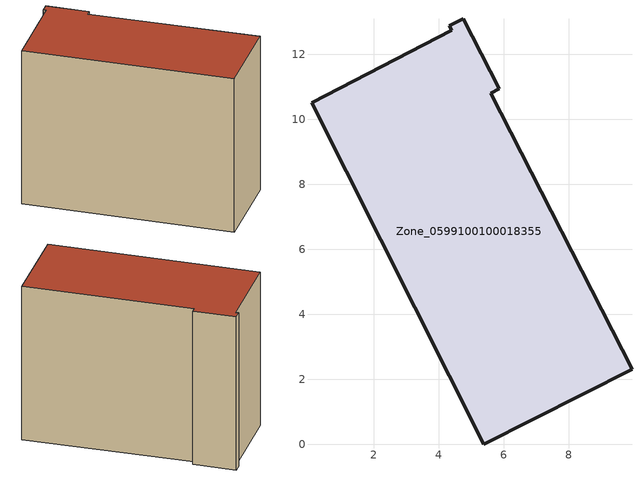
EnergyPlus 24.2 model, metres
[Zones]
Zone_0599100100018355
 floor ground (C_G): 4.4,12.73 4.32,12.87 4.75,13.09 5.86,10.94 5.59,10.8 9.94,2.31 5.39,0 0.08,10.51 z3.36
 wall outside (C_F): 0.08,10.51 5.39,0 9.94,2.31 5.59,10.8 5.86,10.94 4.75,13.09 4.32,12.87 4.4,12.73 0.08,10.51 z3.36:12.54
 roof outside (C_R): 4.4,12.73 0.08,10.51 5.39,0 9.94,2.31 5.59,10.8 5.86,10.94 4.75,13.09 4.32,12.87 z12.54
[BUILDING]
Pand.0599100100018355: North Axis=0; Terrain=City; Loads Convergence Tolerance Value=0.04; Temperature Convergence Tolerance Value=0.4; Solar Distribution=FullExterior; Maximum Number of Warmup Days=25; Minimum Number of Warmup Days=1
[Site:Location]
Rotterdam.The.Hague.AP_ZH_NLD Design_Conditions: Latitude=51.96; Longitude=4.45; Time Zone=1; Elevation=-4.5
[SITE:GROUNDTEMPERATURE:BUILDINGSURFACE]
18, 18, 18, 18, 18, 18, 18, 18, 18, 18, 18, 18
[MATERIAL] Thermal Absorptance=0.9; Solar Absorptance=0.7; Visible Absorptance=0.7
Name | Roughness | Thickness | Conductivity | Density | Specific Heat
G.TI.2015-2018 | MediumSmooth | 0.15 | 0.0428571 | 540 | 1210
F.TI.2015-2018 | Rough | 0.3 | 0.0666667 | 1920 | 840
R.TI.2015-2018 | MediumRough | 0.2 | 0.0333333 | 1500 | 1000
[CONSTRUCTION]
C_G: G.TI.2015-2018
C_F: F.TI.2015-2018
C_R: R.TI.2015-2018
[ZONE]
Zone_0599100100018355: Type=1; Multiplier=1; Ceiling Height=Autocalculate; Volume=Autocalculate; Floor Area=autocalculate; Part of Total Floor Area=Yes
[ZONEINFILTRATION:DESIGNFLOWRATE]
Infil_Zone_0599100100018355: Zone or ZoneList or Space or SpaceList=Zone_0599100100018355; Schedule=AlwaysOn; Design Flow Rate Calculation Method=Flow/Area; Flow Rate per Floor Area=0.0015; Constant Term Coefficient=1; Temperature Term Coefficient=0; Velocity Term Coefficient=0; Velocity Squared Term Coefficient=0
[HVACTEMPLATE:ZONE:IDEALLOADSAIRSYSTEM]
Zone_0599100100018355: Maximum Heating Supply Air Temperature=50; Minimum Cooling Supply Air Temperature=13; Maximum Heating Supply Air Humidity Ratio=0.0156; Minimum Cooling Supply Air Humidity Ratio=0.0077; Heating Limit=NoLimit; Cooling Limit=NoLimit; Dehumidification Control Type=ConstantSensibleHeatRatio; Cooling Sensible Heat Ratio=0.7; Dehumidification Setpoint=60; Humidification Control Type=None; Humidification Setpoint=30; Outdoor Air Method=None; Outdoor Air Flow Rate per Person=0.00944; Outdoor Air Flow Rate per Zone Floor Area=0; Outdoor Air Flow Rate per Zone=0; Demand Controlled Ventilation Type=None; Outdoor Air Economizer Type=NoEconomizer; Heat Recovery Type=None; Sensible Heat Recovery Effectiveness=0.7; Latent Heat Recovery Effectiveness=0.65
[ZONECONTROL:THERMOSTAT]
ThermostatControl_Zone_0599100100018355: Zone or ZoneList=Zone_0599100100018355; Control Type Schedule=DualSetpointControlType; Control 1=Thermostat_Zone_0599100100018355; Temperature Difference Between Cutout And Setpoint=0
[THERMOSTATSETPOINT:DUALSETPOINT]
Thermostat_Zone_0599100100018355: Heating Setpoint Temperature Schedule=HeatingSetpoint_Zone_0599100100018355; Cooling Setpoint Temperature Schedule=CoolingSetpoint_Zone_0599100100018355
[SCHEDULE:COMPACT]
HeatingSetpoint_Zone_0599100100018355: Through: 12/31, For: AllDays, Until: 24:00, 21
CoolingSetpoint_Zone_0599100100018355: Through: 12/31, For: AllDays, Until: 24:00, 24
DualSetpointControlType: Through: 12/31, For: AllDays, Until: 24:00, 4
AlwaysOn: Through: 12/31, For: AllDays, Until: 24:00, 1
